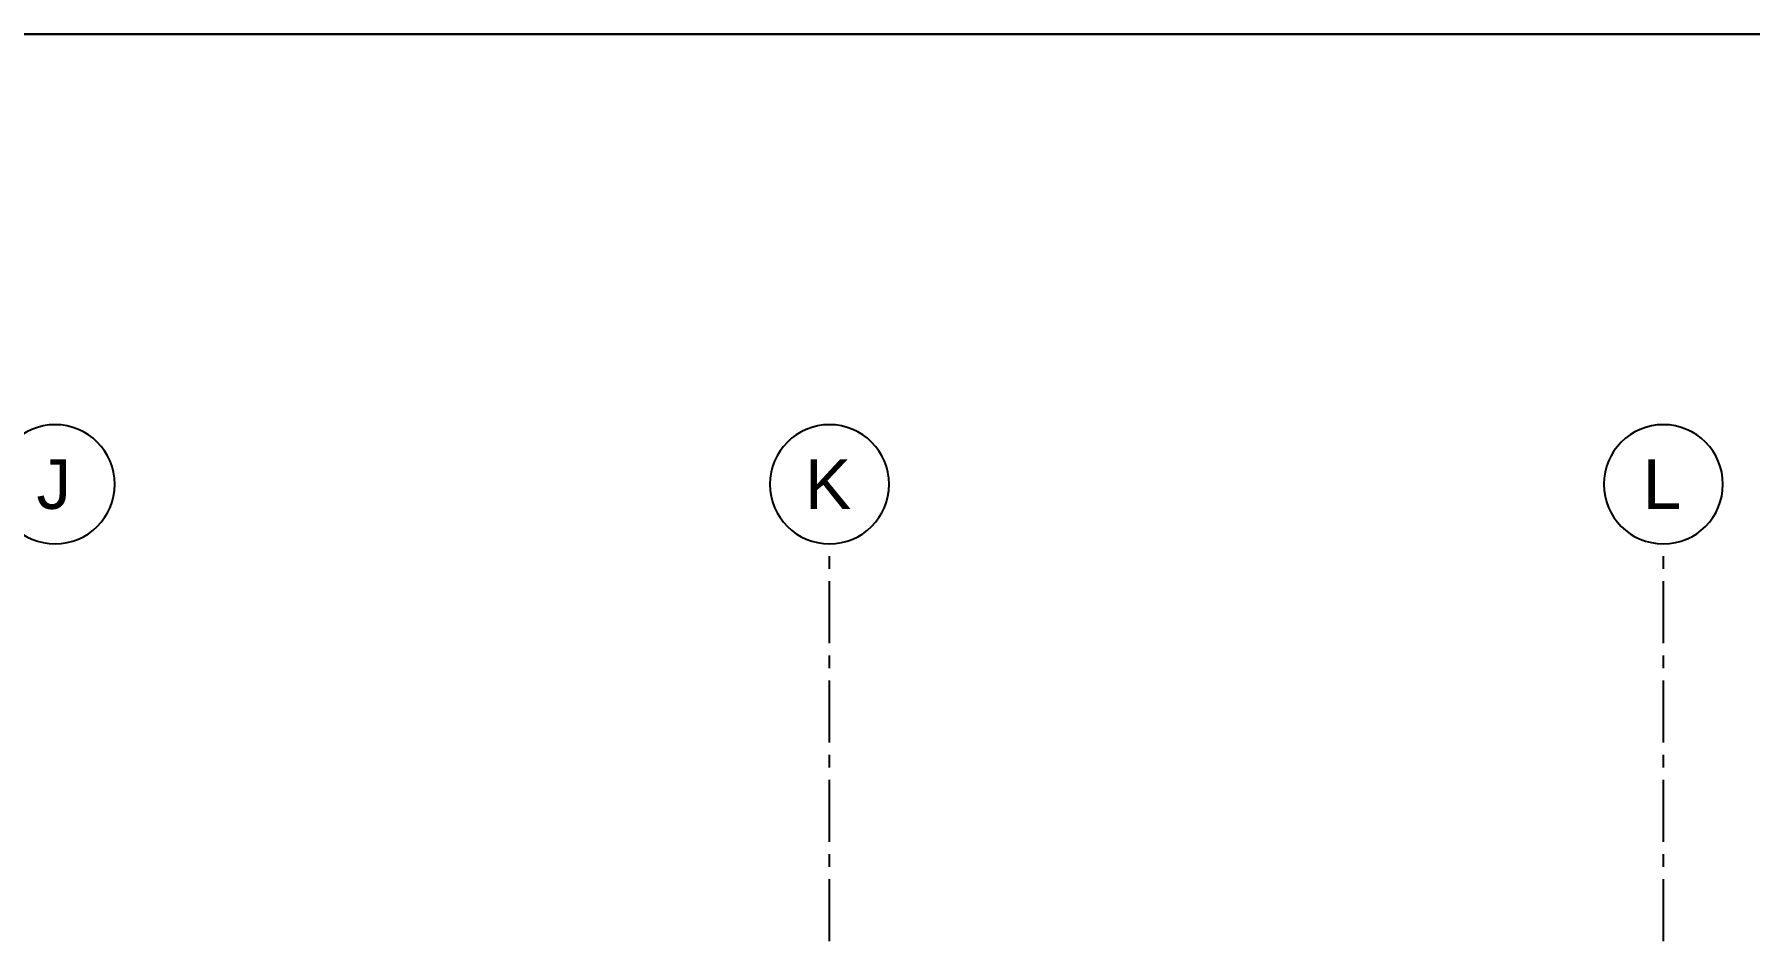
# Model space of a CAD drawing. Header units: millimetres. Extents: x -379292 to 1221486, y 92049 to 447512.
# Drawn here: x -174665 to -157385, y 279144 to 288249 of the extents above; entities that cross this region are included whole.
import ezdxf
from ezdxf.enums import TextEntityAlignment as Align

# ---------------------------------------------------------------- set-up
doc = ezdxf.new("R2010")
doc.units = ezdxf.units.MM
doc.linetypes.add('CENTER', pattern=[2, 1.25, -0.25, 0.25, -0.25])
for name, color, linetype in [('05_AXIS', 211, 'CENTER'), ('05_AXIS NAME', 7, 'Continuous'), ('05_HATCH SOLID-2', 253, 'Continuous')]:
    doc.layers.add(name, color=color, linetype=linetype)
doc.styles.add('YAZI-5', font='arial.ttf', dxfattribs={"height": 5})

# ---------------------------------------------------------------- blocks, each defined once
blk = doc.blocks.new('AWAKS ADI')
at = {"layer": '05_AXIS NAME', "color": 2}
blk.add_circle((0, 0), 6, dxfattribs=at)
at = {"layer": '05_AXIS NAME', "style": 'YAZI-5'}
blk.add_attdef('AKSADI', text='', height=5, dxfattribs=at).set_placement((0, 0), align=Align.MIDDLE_CENTER)
blk = doc.blocks.new('202_Aks')
at = {"layer": '05_AXIS', "ltscale": 500}
for p, q in [((74700, 0), (74700, 5000)), ((83100, 0), (83100, 5000))]:
    blk.add_line(p, q, dxfattribs=at)
at = {"layer": '05_AXIS NAME'}
ref = blk.add_blockref('AWAKS ADI', (66900, 5600), dxfattribs=dict(at, xscale=-100, yscale=100, zscale=100))
ref.add_attrib('AKSADI', 'J', dxfattribs={"height": 500, "style": 'YAZI-5'}).set_placement((66886, 5602), align=Align.MIDDLE_CENTER)
ref = blk.add_blockref('AWAKS ADI', (74700, 5600), dxfattribs=dict(at, xscale=-100, yscale=100, zscale=100))
ref.add_attrib('AKSADI', 'K', dxfattribs={"height": 500, "style": 'YAZI-5'}).set_placement((74686, 5602), align=Align.MIDDLE_CENTER)
ref = blk.add_blockref('AWAKS ADI', (83100, 5600), dxfattribs=dict(at, xscale=-100, yscale=100, zscale=100))
ref.add_attrib('AKSADI', 'L', dxfattribs={"height": 500, "style": 'YAZI-5'}).set_placement((83086, 5602), align=Align.MIDDLE_CENTER)
blk = doc.blocks.new('OtoParkBodrumKatMimari')
at = {"layer": '05_HATCH SOLID-2', "color": 251, "ltscale": 25}
for points in [[(-8600, 187430), (150500, 187430)], [(150500, -8770), (150500, 187430), (4700, 187430), (4700, 177600), (135600, 177600), (135600, 144600), (143200, 144600), (143200, 59700), (90240, -300), (70300, -300), (63119, 5881)]]:
    blk.add_lwpolyline(points, dxfattribs=at)
at = {"layer": '05_AXIS'}
blk.add_blockref('202_Aks', (5000, 177300), dxfattribs=at)

msp = doc.modelspace()

# ---------------------------------------------------------------- block references
at = {"color": 8}
msp.add_blockref('OtoParkBodrumKatMimari', (-246354.8, 100818.8), dxfattribs=at)

doc.saveas('drawing.dxf')
